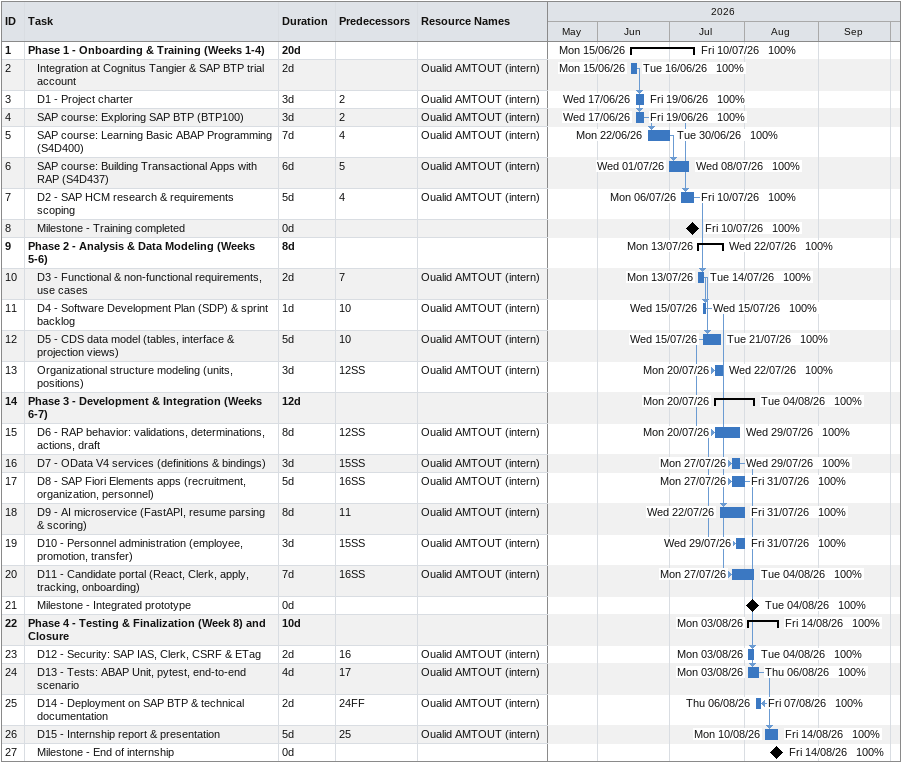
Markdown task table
| ID | Level | Task | Duration | Start | Finish | Predecessors | Resources | % complete |
|---|---|---|---|---|---|---|---|---|
| 1 | 1 | **Phase 1 - Onboarding & Training (Weeks 1-4)** | 20d | 2026-06-15 | 2026-07-10 |  |  | 100 |
| 2 | 2 | Integration at Cognitus Tangier & SAP BTP trial account | 2d | 2026-06-15 | 2026-06-16 |  | Oualid AMTOUT (intern) | 100 |
| 3 | 2 | D1 - Project charter | 3d | 2026-06-17 | 2026-06-19 | 2 | Oualid AMTOUT (intern) | 100 |
| 4 | 2 | SAP course: Exploring SAP BTP (BTP100) | 3d | 2026-06-17 | 2026-06-19 | 2 | Oualid AMTOUT (intern) | 100 |
| 5 | 2 | SAP course: Learning Basic ABAP Programming (S4D400) | 7d | 2026-06-22 | 2026-06-30 | 4 | Oualid AMTOUT (intern) | 100 |
| 6 | 2 | SAP course: Building Transactional Apps with RAP (S4D437) | 6d | 2026-07-01 | 2026-07-08 | 5 | Oualid AMTOUT (intern) | 100 |
| 7 | 2 | D2 - SAP HCM research & requirements scoping | 5d | 2026-07-06 | 2026-07-10 | 4 | Oualid AMTOUT (intern) | 100 |
| 8 | 2 | Milestone - Training completed | 0d | 2026-07-10 | 2026-07-10 |  |  | 100 |
| 9 | 1 | **Phase 2 - Analysis & Data Modeling (Weeks 5-6)** | 8d | 2026-07-13 | 2026-07-22 |  |  | 100 |
| 10 | 2 | D3 - Functional & non-functional requirements, use cases | 2d | 2026-07-13 | 2026-07-14 | 7 | Oualid AMTOUT (intern) | 100 |
| 11 | 2 | D4 - Software Development Plan (SDP) & sprint backlog | 1d | 2026-07-15 | 2026-07-15 | 10 | Oualid AMTOUT (intern) | 100 |
| 12 | 2 | D5 - CDS data model (tables, interface & projection views) | 5d | 2026-07-15 | 2026-07-21 | 10 | Oualid AMTOUT (intern) | 100 |
| 13 | 2 | Organizational structure modeling (units, positions) | 3d | 2026-07-20 | 2026-07-22 | 12SS | Oualid AMTOUT (intern) | 100 |
| 14 | 1 | **Phase 3 - Development & Integration (Weeks 6-7)** | 12d | 2026-07-20 | 2026-08-04 |  |  | 100 |
| 15 | 2 | D6 - RAP behavior: validations, determinations, actions, draft | 8d | 2026-07-20 | 2026-07-29 | 12SS | Oualid AMTOUT (intern) | 100 |
| 16 | 2 | D7 - OData V4 services (definitions & bindings) | 3d | 2026-07-27 | 2026-07-29 | 15SS | Oualid AMTOUT (intern) | 100 |
| 17 | 2 | D8 - SAP Fiori Elements apps (recruitment, organization, personnel) | 5d | 2026-07-27 | 2026-07-31 | 16SS | Oualid AMTOUT (intern) | 100 |
| 18 | 2 | D9 - AI microservice (FastAPI, resume parsing & scoring) | 8d | 2026-07-22 | 2026-07-31 | 11 | Oualid AMTOUT (intern) | 100 |
| 19 | 2 | D10 - Personnel administration (employee, promotion, transfer) | 3d | 2026-07-29 | 2026-07-31 | 15SS | Oualid AMTOUT (intern) | 100 |
| 20 | 2 | D11 - Candidate portal (React, Clerk, apply, tracking, onboarding) | 7d | 2026-07-27 | 2026-08-04 | 16SS | Oualid AMTOUT (intern) | 100 |
| 21 | 2 | Milestone - Integrated prototype | 0d | 2026-08-04 | 2026-08-04 |  |  | 100 |
| 22 | 1 | **Phase 4 - Testing & Finalization (Week 8) and Closure** | 10d | 2026-08-03 | 2026-08-14 |  |  | 100 |
| 23 | 2 | D12 - Security: SAP IAS, Clerk, CSRF & ETag | 2d | 2026-08-03 | 2026-08-04 | 16 | Oualid AMTOUT (intern) | 100 |
| 24 | 2 | D13 - Tests: ABAP Unit, pytest, end-to-end scenario | 4d | 2026-08-03 | 2026-08-06 | 17 | Oualid AMTOUT (intern) | 100 |
| 25 | 2 | D14 - Deployment on SAP BTP & technical documentation | 2d | 2026-08-06 | 2026-08-07 | 24FF | Oualid AMTOUT (intern) | 100 |
| 26 | 2 | D15 - Internship report & presentation | 5d | 2026-08-10 | 2026-08-14 | 25 | Oualid AMTOUT (intern) | 100 |
| 27 | 2 | Milestone - End of internship | 0d | 2026-08-14 | 2026-08-14 |  |  | 100 |
